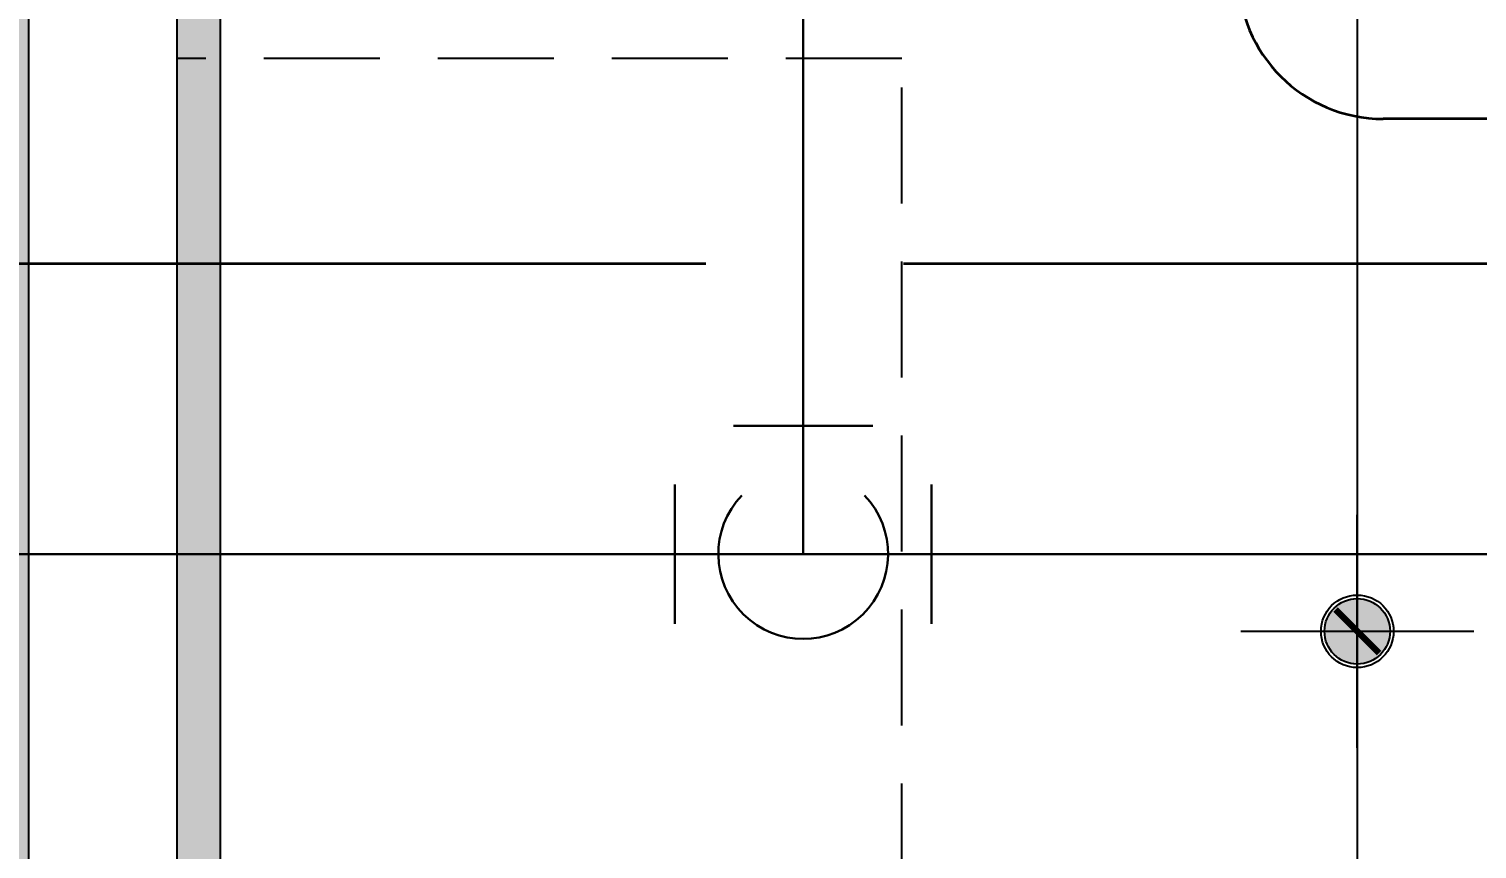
# Model space of a CAD drawing. Header units: inches. Extents: x 3778 to 56227, y -16914 to 35091.
# Drawn here: x 37166 to 38164, y -10502 to -9937 of the extents above; entities that cross this region are included whole.
import ezdxf

# ---------------------------------------------------------------- set-up
doc = ezdxf.new("R2010")
doc.units = ezdxf.units.IN
doc.header["$LTSCALE"] = 100
doc.header["$MEASUREMENT"] = 0
doc.header["$PDSIZE"] = 700.071425
doc.linetypes.add('DH-HID2', pattern=[1.2, 0.8, -0.4])
for name, color, linetype in [('07-DIM WAL', 5, 'Continuous'), ('1', 1, 'Continuous'), ('2-con', 2, 'Continuous'), ('3.기호.계단선', 30, 'Continuous'), ('FU-FURM', 251, 'DH-HID2'), ('RC-LIGHT', 7, 'Continuous')]:
    doc.layers.add(name, color=color, linetype=linetype)
doc.layers.add('SS-ED', color=3, linetype='Continuous', lineweight=30)
doc.layers.add('SS-RLRG', color=4, linetype='Continuous', lineweight=35)
doc.styles.add('HY 울릉도 L', font='')
doc.styles.get('HY 울릉도 L').set_extended_font_data('HY울릉도L')
doc.dimstyles.new('30', dxfattribs={"dimscale": 30, "dimtxt": 2, "dimasz": 1, "dimexe": 1, "dimexo": 1, "dimgap": 1, "dimtad": 1, "dimdec": 0, "dimrnd": 0.05, "dimdsep": 46, "dimlunit": 6, "dimtxsty": 'HY 울릉도 L', "dimblk": 'ARCHTICK', "dimcen": 2.5, "dimdle": 1, "dimclrd": 133, "dimclre": 133, "dimclrt": 30, "dimadec": 0, "dimazin": 0, "dimtfac": 1, "dimtdec": 0, "dimtix": 1, "dimtmove": 2, "dimatfit": 3, "dimldrblk": 'ARCHTICK', "dimfxl": 0, "dimlwd": -1, "dimlwe": -1, "dimarcsym": 0})

# ---------------------------------------------------------------- blocks, each defined once
blk = doc.blocks.new('cjvjf')
at = {"layer": '2-con'}
blk.add_lwpolyline([(147751.49, 65904.52), (147751.49, 69946.52), (148006.49, 69946.52), (148006.49, 69746.52), (147853.49, 69746.52), (147853.49, 65904.52), (147751.49, 65904.52)], dxfattribs=at)
blk = doc.blocks.new('cjscjdeh')
at = {"layer": 'FU-FURM', "color": 8}
for p, q in [((145610.52, 70886.88), (145110.52, 70886.88)), ((145110.52, 70886.88), (145110.52, 69586.88)), ((145610.52, 69586.88), (145610.52, 70886.88))]:
    blk.add_line(p, q, dxfattribs=at)
blk.add_blockref('cjvjf', (-2742.97, 3328.37))
blk = doc.blocks.new('1')
at = {"linetype": 'Continuous'}
h = blk.add_hatch(color=4, dxfattribs=at)
h.dxf.hatch_style = 1
edge = h.paths.add_edge_path()
edge.add_arc((11539653.5, -14273503.8), 37.5, 0, 360)
at = {"color": 1, "linetype": 'Continuous'}
for p, q in [((11539653.5, -14273637.1), (11539653.5, -14273370.5)), ((11539520.2, -14273503.8), (11539786.8, -14273503.8))]:
    blk.add_line(p, q, dxfattribs=at)
at = {"color": 4, "linetype": 'Continuous'}
for radius in [41.5, 37.5]:
    blk.add_circle((11539653.5, -14273503.8), radius, dxfattribs=at)
blk = doc.blocks.new('_ArchTick')
at = {"color": 0, "linetype": 'ByBlock', "const_width": 0.15}
blk.add_lwpolyline([(-0.5, -0.5), (0.5, 0.5)], dxfattribs=at)
blk = doc.blocks.new('*D228')
at = {"layer": '07-DIM WAL', "color": 133}
for p, q in [((38081.55, -9121.95), (38081.55, -10381.95)), ((38111.55, -9151.95), (38111.55, -9151.95)), ((38111.55, -10351.95), (38111.55, -10351.95))]:
    blk.add_line(p, q, dxfattribs=at)
at = {"layer": 'Defpoints', "color": 0}
for p in [(38081.55, -9151.95), (38081.55, -10351.95), (38081.55, -10351.95)]:
    blk.add_point(p, dxfattribs=at)
at = {"layer": '07-DIM WAL', "color": 133, "xscale": 30, "yscale": 30, "zscale": 30}
for p, rotation in [((38081.55, -9151.95), 90), ((38081.55, -10351.95), 270)]:
    blk.add_blockref('_ArchTick', p, dxfattribs=dict(at, rotation=rotation))
at = {"layer": '07-DIM WAL', "color": 30, "insert": (38015.61, -9751.95), "char_height": 60, "attachment_point": 5, "rotation": 90, "style": 'HY 울릉도 L'}
blk.add_mtext('1,200', dxfattribs=at)
blk = doc.blocks.new('*D229')
at = {"layer": '07-DIM WAL', "color": 133}
for p, q in [((38081.55, -10321.95), (38081.55, -11286.95)), ((38111.55, -10351.95), (38111.55, -10351.95)), ((38111.55, -11256.95), (38111.55, -11256.95))]:
    blk.add_line(p, q, dxfattribs=at)
at = {"layer": 'Defpoints', "color": 0}
for p in [(38081.55, -10351.95), (38081.55, -11256.95), (38081.55, -11256.95)]:
    blk.add_point(p, dxfattribs=at)
at = {"layer": '07-DIM WAL', "color": 133, "xscale": 30, "yscale": 30, "zscale": 30}
for p, rotation in [((38081.55, -10351.95), 90), ((38081.55, -11256.95), 270)]:
    blk.add_blockref('_ArchTick', p, dxfattribs=dict(at, rotation=rotation))
at = {"layer": '07-DIM WAL', "color": 30, "insert": (38020.21, -10804.45), "char_height": 60, "attachment_point": 5, "rotation": 90, "style": 'HY 울릉도 L'}
blk.add_mtext('905', dxfattribs=at)
blk = doc.blocks.new('tee')
at = {"layer": 'SS-ED', "color": 1}
for p, q in [((40.02, 73.74), (-40.02, 73.74)), ((-73.74, 40.02), (-73.74, -40.02)), ((73.74, 40.02), (73.74, -40.02))]:
    blk.add_line(p, q, dxfattribs=at)
at = {"layer": 'SS-ED', "color": 2}
blk.add_arc((0, 0), 48.77, 136.31569, 43.68431, dxfattribs=at)
blk = doc.blocks.new('dpdjzjs')
at = {"layer": 'SS-ED'}
for p, q in [((173670.32, 96295.07), (173670.32, 91531.77)), ((176602.98, 91531.77), (172686.12, 91531.77))]:
    blk.add_line(p, q, dxfattribs=at)
at = {"layer": 'SS-RLRG', "color": 4}
blk.add_line((174170.55, 91831.77), (174070.32, 91831.77), dxfattribs=at)
at = {"layer": 'SS-RLRG'}
for p, q in [((173603.1, 91731.77), (172486.12, 91731.77)), ((174170.55, 91731.77), (173739.44, 91731.77))]:
    blk.add_line(p, q, dxfattribs=at)
at = {"layer": 'SS-RLRG', "color": 4}
blk.add_arc((174070.32, 91931.77), 100, 180, 270, dxfattribs=at)
at = {"layer": '1', "xscale": 1.200000000011642, "yscale": 1.200000000011642, "zscale": 1.200000000011642}
blk.add_blockref('tee', (173670.32, 91531.77), dxfattribs=at)

msp = doc.modelspace()

# ---------------------------------------------------------------- hatches: boundary and pattern name
at = {"layer": '3.기호.계단선'}
h = msp.add_hatch(color=10, dxfattribs=at)
h.dxf.hatch_style = 1
h.paths.add_polyline_path([(37135.55, -7768.95), (37135.56, -13643.22), (37165.56, -13643.22), (37165.55, -7768.95)])
h = msp.add_hatch(color=10, dxfattribs=at)
h.dxf.hatch_style = 1
h.paths.add_polyline_path([(37267.55, -7826.95), (37267.55, -11436.95), (37297.55, -11436.95), (37297.55, -7826.95)])

# ---------------------------------------------------------------- linework, layer by layer
at = {"layer": '3.기호.계단선', "color": 10}
for points in [[(37135.55, -8078.24), (37135.56, -13643.22), (37165.56, -13643.22), (37165.55, -7768.95), (37135.55, -7768.95)], [(37267.55, -7826.95), (37267.55, -11436.95), (37297.55, -11436.95), (37297.55, -7826.95), (37267.55, -7826.95)]]:
    msp.add_lwpolyline(points, dxfattribs=at)

# ---------------------------------------------------------------- block references
msp.add_blockref('cjscjdeh', (-107842.97, -80843.84))
at = {"layer": '2-con'}
msp.add_blockref('dpdjzjs', (-135970.86, -101830.44), dxfattribs=at)
at = {"layer": 'RC-LIGHT', "xscale": 0.6024096385271789, "yscale": 0.6024096385271789, "zscale": 0.6024096385271789}
msp.add_blockref('1', (-6913516.94, 8588144.31), dxfattribs=at)

# ---------------------------------------------------------------- dimensions: what is measured, and where the dimension line sits
at = {"layer": '07-DIM WAL'}
for base, p1, p2, picture, middle in [((38081.55, -10351.95), (38081.55, -9151.95), (38081.55, -10351.95), '*D228', (38015.61, -9751.95)), ((38081.55, -11256.95), (38081.55, -10351.95), (38081.55, -11256.95), '*D229', (38020.21, -10804.45))]:
    dim = msp.add_linear_dim(base=base, p1=p1, p2=p2, angle=90, dimstyle='30', override={"dimfxl": 1.25, "dimarcsym": 2}, dxfattribs=at)
    dim.commit()
    dim.dimension.update_dxf_attribs({"geometry": picture, "text_midpoint": middle})

doc.saveas('drawing.dxf')
